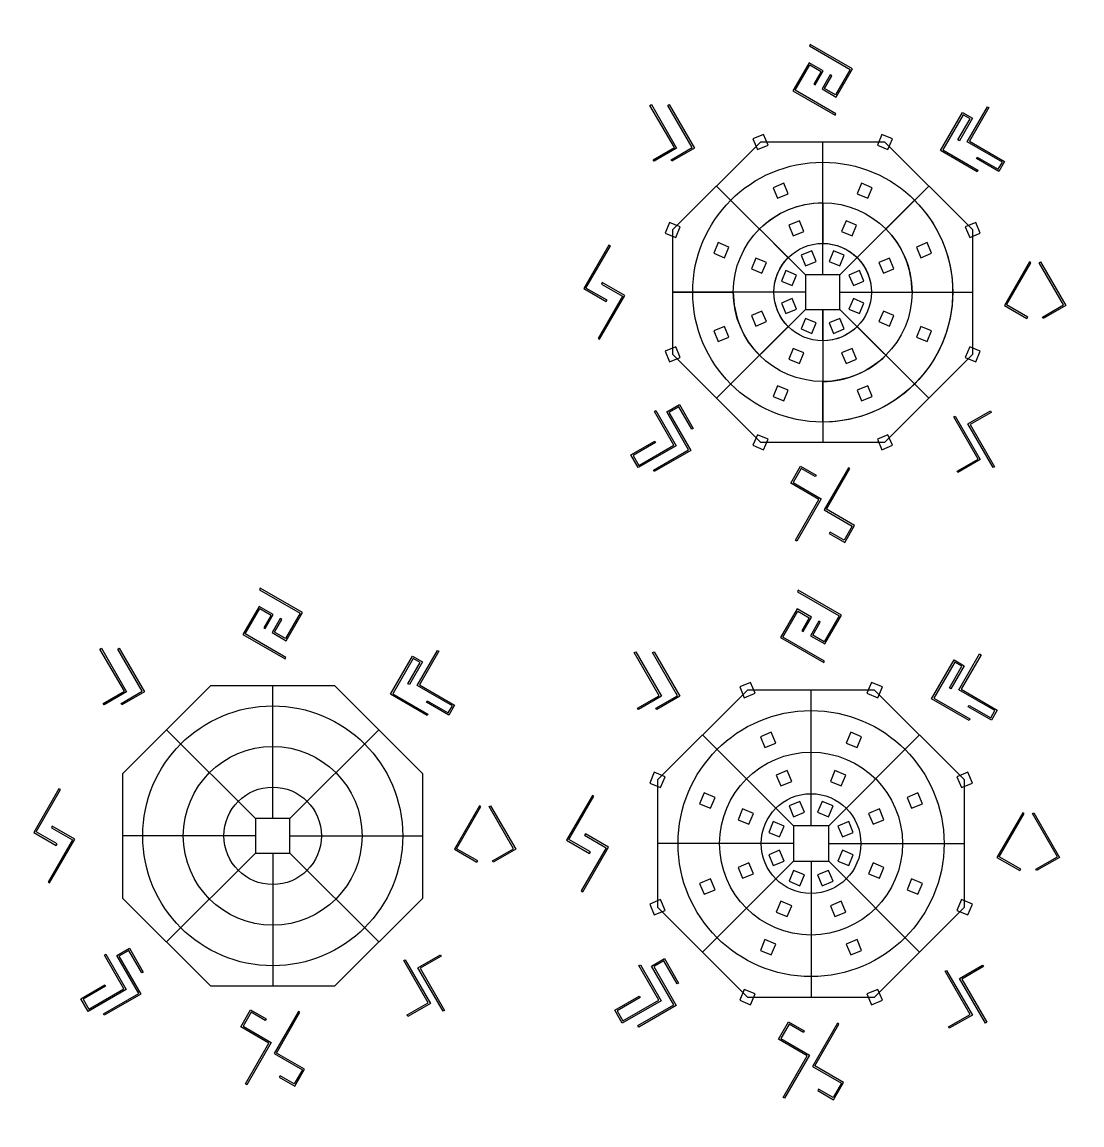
# Paper-space layout 'Layout1' of a CAD drawing. Header units: millimetres. Extents: x 1 to 246, y 5 to 260.
# The model-space entities are those that its viewports show. They can reach past a viewport. Long polylines and large blocks are cut down to what shows.
import ezdxf

# ---------------------------------------------------------------- set-up
doc = ezdxf.new("R2010")
doc.units = ezdxf.units.MM
for name, color, linetype in [('Base', 253, 'Continuous'), ('Obstaculos', 10, 'Continuous'), ('Runas', 140, 'Continuous'), ('VP', 7, 'Continuous')]:
    doc.layers.add(name, color=color, linetype=linetype)
doc.layers.add('Resposta', color=92, linetype='Continuous', lineweight=25)
doc.layers.get('VP').freeze()

msp = doc.modelspace()

# ---------------------------------------------------------------- linework, layer by layer
at = {"layer": 'Base'}
for p, q in [((-60, 11.061), (-60, 19.239)), ((-25, 11.061), (-25, 19.239)), ((10, 11.061), (10, 19.239)), ((-61.061, 11.061), (-66.533, 16.533)), ((-58.939, 11.061), (-53.467, 16.533)), ((-26.061, 11.061), (-31.533, 16.533)), ((-23.939, 11.061), (-18.467, 16.533)), ((8.939, 11.061), (3.467, 16.533)), ((11.061, 11.061), (16.533, 16.533)), ((-61.061, 10), (-69.239, 10)), ((-58.939, 10), (-50.761, 10)), ((-26.061, 10), (-34.239, 10)), ((-23.939, 10), (-15.761, 10)), ((8.939, 10), (0.761, 10)), ((11.061, 10), (19.239, 10)), ((-61.061, 8.939), (-66.533, 3.467)), ((-60, 8.939), (-60, 0.761)), ((-58.939, 8.939), (-53.467, 3.467)), ((-26.061, 8.939), (-31.533, 3.467)), ((-25, 8.939), (-25, 0.761)), ((-23.939, 8.939), (-18.467, 3.467)), ((8.939, 8.939), (3.467, 3.467)), ((10, 8.939), (10, 0.761)), ((11.061, 8.939), (16.533, 3.467))]:
    msp.add_line(p, q, dxfattribs=at)
for points in [[(-63.827, 19.239), (-69.239, 13.827), (-69.239, 6.173), (-63.827, 0.761), (-56.173, 0.761), (-50.761, 6.173), (-50.761, 13.827), (-56.173, 19.239)], [(-28.827, 19.239), (-34.239, 13.827), (-34.239, 6.173), (-28.827, 0.761), (-21.173, 0.761), (-15.761, 6.173), (-15.761, 13.827), (-21.173, 19.239)], [(6.173, 19.239), (0.761, 13.827), (0.761, 6.173), (6.173, 0.761), (13.827, 0.761), (19.239, 6.173), (19.239, 13.827), (13.827, 19.239)], [(-61.061, 8.939), (-58.939, 8.939), (-58.939, 11.061), (-61.061, 11.061)], [(-26.061, 8.939), (-23.939, 8.939), (-23.939, 11.061), (-26.061, 11.061)], [(8.939, 8.939), (11.061, 8.939), (11.061, 11.061), (8.939, 11.061)]]:
    msp.add_lwpolyline(points, close=True, dxfattribs=at)
for centre, radius in [((-60, 10), 8), ((-25, 10), 8), ((10, 10), 8), ((-60, 10), 5.5), ((-25, 10), 5.5), ((10, 10), 5.5), ((-60, 10), 3), ((-25, 10), 3), ((10, 10), 3)]:
    msp.add_circle(centre, radius, dxfattribs=at)
at = {"layer": 'Obstaculos'}
for points in [[(-28.635, 19.701), (-29.289, 19.43), (-29.018, 18.777), (-28.365, 19.047)], [(-20.711, 19.43), (-21.365, 19.701), (-21.635, 19.047), (-20.982, 18.777)], [(6.365, 19.701), (5.711, 19.43), (5.982, 18.777), (6.635, 19.047)], [(14.289, 19.43), (13.635, 19.701), (13.365, 19.047), (14.018, 18.777)], [(-27.392, 16.698), (-28.045, 16.428), (-27.774, 15.774), (-27.121, 16.045)], [(-21.955, 16.428), (-22.608, 16.698), (-22.879, 16.045), (-22.226, 15.774)], [(7.608, 16.698), (6.955, 16.428), (7.226, 15.774), (7.879, 16.045)], [(13.045, 16.428), (12.392, 16.698), (12.121, 16.045), (12.774, 15.774)], [(-34.43, 14.289), (-34.701, 13.635), (-34.047, 13.365), (-33.777, 14.018)], [(-26.435, 14.388), (-27.088, 14.118), (-26.818, 13.465), (-26.164, 13.735)], [(-22.912, 14.118), (-23.565, 14.388), (-23.836, 13.735), (-23.182, 13.465)], [(-15.299, 13.635), (-15.57, 14.289), (-16.223, 14.018), (-15.953, 13.365)], [(0.57, 14.289), (0.299, 13.635), (0.953, 13.365), (1.223, 14.018)], [(8.565, 14.388), (7.912, 14.118), (8.182, 13.465), (8.836, 13.735)], [(12.088, 14.118), (11.435, 14.388), (11.164, 13.735), (11.818, 13.465)], [(19.701, 13.635), (19.43, 14.289), (18.777, 14.018), (19.047, 13.365)], [(-31.428, 13.045), (-31.698, 12.392), (-31.045, 12.121), (-30.774, 12.774)], [(-18.302, 12.392), (-18.572, 13.045), (-19.226, 12.774), (-18.955, 12.121)], [(3.572, 13.045), (3.302, 12.392), (3.955, 12.121), (4.226, 12.774)], [(16.698, 12.392), (16.428, 13.045), (15.774, 12.774), (16.045, 12.121)], [(-29.118, 12.088), (-29.388, 11.435), (-28.735, 11.164), (-28.465, 11.818)], [(-25.67, 12.541), (-26.323, 12.27), (-26.052, 11.617), (-25.399, 11.887)], [(-23.677, 12.27), (-24.33, 12.541), (-24.601, 11.887), (-23.948, 11.617)], [(-20.612, 11.435), (-20.882, 12.088), (-21.535, 11.818), (-21.265, 11.164)], [(5.882, 12.088), (5.612, 11.435), (6.265, 11.164), (6.535, 11.818)], [(9.33, 12.541), (8.677, 12.27), (8.948, 11.617), (9.601, 11.887)], [(11.323, 12.27), (10.67, 12.541), (10.399, 11.887), (11.052, 11.617)], [(14.388, 11.435), (14.118, 12.088), (13.465, 11.818), (13.735, 11.164)], [(-27.27, 11.323), (-27.541, 10.67), (-26.887, 10.399), (-26.617, 11.052)], [(-22.459, 10.67), (-22.73, 11.323), (-23.383, 11.052), (-23.113, 10.399)], [(7.73, 11.323), (7.459, 10.67), (8.113, 10.399), (8.383, 11.052)], [(12.541, 10.67), (12.27, 11.323), (11.617, 11.052), (11.887, 10.399)], [(-27.541, 9.33), (-27.27, 8.677), (-26.617, 8.948), (-26.887, 9.601)], [(-22.73, 8.677), (-22.459, 9.33), (-23.113, 9.601), (-23.383, 8.948)], [(7.459, 9.33), (7.73, 8.677), (8.383, 8.948), (8.113, 9.601)], [(12.27, 8.677), (12.541, 9.33), (11.887, 9.601), (11.617, 8.948)], [(-29.388, 8.565), (-29.118, 7.912), (-28.465, 8.182), (-28.735, 8.836)], [(-20.882, 7.912), (-20.612, 8.565), (-21.265, 8.836), (-21.535, 8.182)], [(5.612, 8.565), (5.882, 7.912), (6.535, 8.182), (6.265, 8.836)], [(14.118, 7.912), (14.388, 8.565), (13.735, 8.836), (13.465, 8.182)], [(-26.323, 7.73), (-25.67, 7.459), (-25.399, 8.113), (-26.052, 8.383)], [(-24.33, 7.459), (-23.677, 7.73), (-23.948, 8.383), (-24.601, 8.113)], [(8.677, 7.73), (9.33, 7.459), (9.601, 8.113), (8.948, 8.383)], [(10.67, 7.459), (11.323, 7.73), (11.052, 8.383), (10.399, 8.113)], [(-31.698, 7.608), (-31.428, 6.955), (-30.774, 7.226), (-31.045, 7.879)], [(-18.572, 6.955), (-18.302, 7.608), (-18.955, 7.879), (-19.226, 7.226)], [(3.302, 7.608), (3.572, 6.955), (4.226, 7.226), (3.955, 7.879)], [(16.428, 6.955), (16.698, 7.608), (16.045, 7.879), (15.774, 7.226)], [(-34.701, 6.365), (-34.43, 5.711), (-33.777, 5.982), (-34.047, 6.635)], [(-27.088, 5.882), (-26.435, 5.612), (-26.164, 6.265), (-26.818, 6.535)], [(-23.565, 5.612), (-22.912, 5.882), (-23.182, 6.535), (-23.836, 6.265)], [(-15.57, 5.711), (-15.299, 6.365), (-15.953, 6.635), (-16.223, 5.982)], [(0.299, 6.365), (0.57, 5.711), (1.223, 5.982), (0.953, 6.635)], [(7.912, 5.882), (8.565, 5.612), (8.836, 6.265), (8.182, 6.535)], [(11.435, 5.612), (12.088, 5.882), (11.818, 6.535), (11.164, 6.265)], [(19.43, 5.711), (19.701, 6.365), (19.047, 6.635), (18.777, 5.982)], [(-28.045, 3.572), (-27.392, 3.302), (-27.121, 3.955), (-27.774, 4.226)], [(-22.608, 3.302), (-21.955, 3.572), (-22.226, 4.226), (-22.879, 3.955)], [(6.955, 3.572), (7.608, 3.302), (7.879, 3.955), (7.226, 4.226)], [(12.392, 3.302), (13.045, 3.572), (12.774, 4.226), (12.121, 3.955)], [(-29.289, 0.57), (-28.635, 0.299), (-28.365, 0.953), (-29.018, 1.223)], [(-21.365, 0.299), (-20.711, 0.57), (-20.982, 1.223), (-21.635, 0.953)], [(5.711, 0.57), (6.365, 0.299), (6.635, 0.953), (5.982, 1.223)], [(13.635, 0.299), (14.289, 0.57), (14.018, 1.223), (13.365, 0.953)]]:
    msp.add_lwpolyline(points, close=True, dxfattribs=at)
at = {"layer": 'Resposta', "lineweight": 30}
msp.add_lwpolyline([(0.761, 10), (4.5, 10, 0.198912), (6.111, 6.111), (7.879, 7.879, -0.414214), (7.879, 12.121), (6.111, 13.889, -0.198912), (10, 15.5), (10, 13, -0.414214), (13, 10), (15.5, 10, 0.198912), (13.889, 13.889), (15.657, 15.657, -0.668179), (10, 2), (10, 4.5, 0.198912), (13.889, 6.111), (12.121, 7.879, -0.198912), (10, 7), (10, 8.939)], format="xyb", dxfattribs=at)
at = {"layer": 'Runas'}
for points in [[(-60.816, 25.153), (-58.304, 23.703), (-59.204, 22.144), (-59.897, 22.544), (-59.447, 23.324), (-59.533, 23.374), (-60.033, 22.508), (-59.167, 22.008), (-58.167, 23.74), (-60.766, 25.24)], [(-25.816, 25.153), (-23.304, 23.703), (-24.204, 22.144), (-24.897, 22.544), (-24.447, 23.324), (-24.533, 23.374), (-25.033, 22.508), (-24.167, 22.008), (-23.167, 23.74), (-25.766, 25.24)], [(9.184, 25.153), (11.696, 23.703), (10.796, 22.144), (10.103, 22.544), (10.553, 23.324), (10.467, 23.374), (9.967, 22.508), (10.833, 22.008), (11.833, 23.74), (9.234, 25.24)], [(-60.467, 22.758), (-59.967, 23.624), (-60.833, 24.124), (-61.833, 22.392), (-59.234, 20.892), (-59.184, 20.978), (-61.696, 22.428), (-60.796, 23.987), (-60.103, 23.587), (-60.553, 22.808)], [(-25.467, 22.758), (-24.967, 23.624), (-25.833, 24.124), (-26.833, 22.392), (-24.234, 20.892), (-24.184, 20.978), (-26.696, 22.428), (-25.796, 23.987), (-25.103, 23.587), (-25.553, 22.808)], [(9.533, 22.758), (10.033, 23.624), (9.167, 24.124), (8.167, 22.392), (10.766, 20.892), (10.816, 20.978), (8.304, 22.428), (9.204, 23.987), (9.897, 23.587), (9.447, 22.808)], [(-70.427, 18.147), (-69.128, 18.897), (-70.628, 21.495), (-70.541, 21.545), (-68.991, 18.861), (-70.377, 18.061)], [(-69.327, 18.147), (-68.028, 18.897), (-69.528, 21.495), (-69.441, 21.545), (-67.891, 18.861), (-69.277, 18.061)], [(-50.492, 18.317), (-49.193, 17.567), (-48.943, 18), (-51.108, 19.25), (-49.858, 21.415), (-49.772, 21.365), (-50.972, 19.287), (-48.806, 18.037), (-49.156, 17.43), (-50.542, 18.23)], [(-35.427, 18.147), (-34.128, 18.897), (-35.628, 21.495), (-35.541, 21.545), (-33.991, 18.861), (-35.377, 18.061)], [(-34.327, 18.147), (-33.028, 18.897), (-34.528, 21.495), (-34.441, 21.545), (-32.891, 18.861), (-34.277, 18.061)], [(-15.492, 18.317), (-14.193, 17.567), (-13.943, 18), (-16.108, 19.25), (-14.858, 21.415), (-14.772, 21.365), (-15.972, 19.287), (-13.806, 18.037), (-14.156, 17.43), (-15.542, 18.23)], [(-0.427, 18.147), (0.872, 18.897), (-0.628, 21.495), (-0.541, 21.545), (1.009, 18.861), (-0.377, 18.061)], [(0.673, 18.147), (1.972, 18.897), (0.472, 21.495), (0.559, 21.545), (2.109, 18.861), (0.723, 18.061)], [(19.508, 18.317), (20.807, 17.567), (21.057, 18), (18.892, 19.25), (20.142, 21.415), (20.228, 21.365), (19.028, 19.287), (21.194, 18.037), (20.844, 17.43), (19.458, 18.23)], [(-51.675, 19.366), (-50.925, 20.665), (-51.358, 20.915), (-52.608, 18.75), (-50.443, 17.5), (-50.493, 17.413), (-52.745, 18.713), (-51.395, 21.052), (-50.789, 20.702), (-51.589, 19.316)], [(-16.675, 19.366), (-15.925, 20.665), (-16.358, 20.915), (-17.608, 18.75), (-15.443, 17.5), (-15.493, 17.413), (-17.745, 18.713), (-16.395, 21.052), (-15.789, 20.702), (-16.589, 19.316)], [(18.325, 19.366), (19.075, 20.665), (18.642, 20.915), (17.392, 18.75), (19.557, 17.5), (19.507, 17.413), (17.255, 18.713), (18.605, 21.052), (19.211, 20.702), (18.411, 19.316)], [(-73.267, 9.5), (-74.566, 10.25), (-73.066, 12.848), (-73.152, 12.898), (-74.702, 10.213), (-73.317, 9.413)], [(-38.267, 9.5), (-39.566, 10.25), (-38.066, 12.848), (-38.152, 12.898), (-39.702, 10.213), (-38.317, 9.413)], [(-3.267, 9.5), (-4.566, 10.25), (-3.066, 12.848), (-3.152, 12.898), (-4.702, 10.213), (-3.317, 9.413)], [(-47.385, 8.459), (-48.684, 9.209), (-47.184, 11.807), (-47.271, 11.857), (-48.821, 9.172), (-47.435, 8.372)], [(-46.483, 8.459), (-45.184, 9.209), (-46.684, 11.807), (-46.597, 11.857), (-45.047, 9.172), (-46.433, 8.372)], [(-12.385, 8.459), (-13.684, 9.209), (-12.184, 11.807), (-12.271, 11.857), (-13.821, 9.172), (-12.435, 8.372)], [(-11.483, 8.459), (-10.184, 9.209), (-11.684, 11.807), (-11.597, 11.857), (-10.047, 9.172), (-11.433, 8.372)], [(22.615, 8.459), (21.316, 9.209), (22.816, 11.807), (22.729, 11.857), (21.179, 9.172), (22.565, 8.372)], [(23.517, 8.459), (24.816, 9.209), (23.316, 11.807), (23.403, 11.857), (24.953, 9.172), (23.567, 8.372)], [(-73.729, 7.102), (-72.179, 9.787), (-73.565, 10.587), (-73.615, 10.5), (-72.316, 9.75), (-73.816, 7.152)], [(-38.729, 7.102), (-37.179, 9.787), (-38.565, 10.587), (-38.615, 10.5), (-37.316, 9.75), (-38.816, 7.152)], [(-3.729, 7.102), (-2.179, 9.787), (-3.565, 10.587), (-3.615, 10.5), (-2.316, 9.75), (-3.816, 7.152)], [(-70.281, 0.739), (-71.667, -0.061), (-71.317, -0.667), (-69.152, 0.583), (-70.352, 2.661), (-70.265, 2.711), (-69.015, 0.546), (-71.353, -0.804), (-71.803, -0.025), (-70.331, 0.825)], [(-68.055, 1.562), (-68.855, 2.948), (-69.462, 2.598), (-68.112, 0.259), (-70.363, -1.041), (-70.413, -0.954), (-68.248, 0.296), (-69.598, 2.634), (-68.819, 3.084), (-67.969, 1.612)], [(-49.631, 2.596), (-50.93, 1.846), (-49.43, -0.752), (-49.517, -0.802), (-51.067, 1.883), (-49.681, 2.683)], [(-35.281, 0.739), (-36.667, -0.061), (-36.317, -0.667), (-34.152, 0.583), (-35.352, 2.661), (-35.265, 2.711), (-34.015, 0.546), (-36.353, -0.804), (-36.803, -0.025), (-35.331, 0.825)], [(-33.055, 1.562), (-33.855, 2.948), (-34.462, 2.598), (-33.112, 0.259), (-35.363, -1.041), (-35.413, -0.954), (-33.248, 0.296), (-34.598, 2.634), (-33.819, 3.084), (-32.969, 1.612)], [(-14.631, 2.596), (-15.93, 1.846), (-14.43, -0.752), (-14.517, -0.802), (-16.067, 1.883), (-14.681, 2.683)], [(-0.281, 0.739), (-1.667, -0.061), (-1.317, -0.667), (0.848, 0.583), (-0.352, 2.661), (-0.265, 2.711), (0.985, 0.546), (-1.353, -0.804), (-1.803, -0.025), (-0.331, 0.825)], [(1.945, 1.562), (1.145, 2.948), (0.538, 2.598), (1.888, 0.259), (-0.363, -1.041), (-0.413, -0.954), (1.752, 0.296), (0.402, 2.634), (1.181, 3.084), (2.031, 1.612)], [(20.369, 2.596), (19.07, 1.846), (20.57, -0.752), (20.483, -0.802), (18.933, 1.883), (20.319, 2.683)], [(-51.734, -1.027), (-50.435, -0.277), (-51.935, 2.321), (-51.849, 2.371), (-50.299, -0.314), (-51.684, -1.114)], [(-16.734, -1.027), (-15.435, -0.277), (-16.935, 2.321), (-16.849, 2.371), (-15.299, -0.314), (-16.684, -1.114)], [(18.266, -1.027), (19.565, -0.277), (18.065, 2.321), (18.151, 2.371), (19.701, -0.314), (18.316, -1.114)], [(-60.458, -1.358), (-61.324, -0.858), (-61.824, -1.724), (-60.092, -2.724), (-61.592, -5.322), (-61.678, -5.272), (-60.228, -2.761), (-61.96, -1.761), (-61.36, -0.721), (-60.408, -1.271)], [(-58.408, -0.809), (-59.908, -3.407), (-58.176, -4.407), (-58.676, -5.273), (-59.542, -4.773), (-59.592, -4.86), (-58.64, -5.41), (-58.04, -4.371), (-59.772, -3.371), (-58.322, -0.859)], [(-25.458, -1.358), (-26.324, -0.858), (-26.824, -1.724), (-25.092, -2.724), (-26.592, -5.322), (-26.678, -5.272), (-25.228, -2.761), (-26.96, -1.761), (-26.36, -0.721), (-25.408, -1.271)], [(-23.408, -0.809), (-24.908, -3.407), (-23.176, -4.407), (-23.676, -5.273), (-24.542, -4.773), (-24.592, -4.86), (-23.64, -5.41), (-23.04, -4.371), (-24.772, -3.371), (-23.322, -0.859)], [(9.542, -1.358), (8.676, -0.858), (8.176, -1.724), (9.908, -2.724), (8.408, -5.322), (8.322, -5.272), (9.772, -2.761), (8.04, -1.761), (8.64, -0.721), (9.592, -1.271)], [(11.592, -0.809), (10.092, -3.407), (11.824, -4.407), (11.324, -5.273), (10.458, -4.773), (10.408, -4.86), (11.36, -5.41), (11.96, -4.371), (10.228, -3.371), (11.678, -0.859)]]:
    msp.add_lwpolyline(points, close=True, dxfattribs=at)

psp = doc.layouts.get("Layout1")

# ---------------------------------------------------------------- viewports
at = {"layer": 'VP'}
for center, view_center_point, view_height, status in [((184.7, 196), (9.647, 9.653), 33.948, 4), ((184.7, 68.8), (-24.644, 9.66), 33.1769, 3)]:
    psp.add_viewport(center=center, size=(122.19, 127.192), view_center_point=view_center_point, view_height=view_height, status=status, dxfattribs=at)
psp.add_viewport(center=(62.52, 68.8), size=(122.19, 127.192), view_center_point=(-59.117, 9.175), view_height=33.948, dxfattribs=at)

doc.saveas('drawing.dxf')
